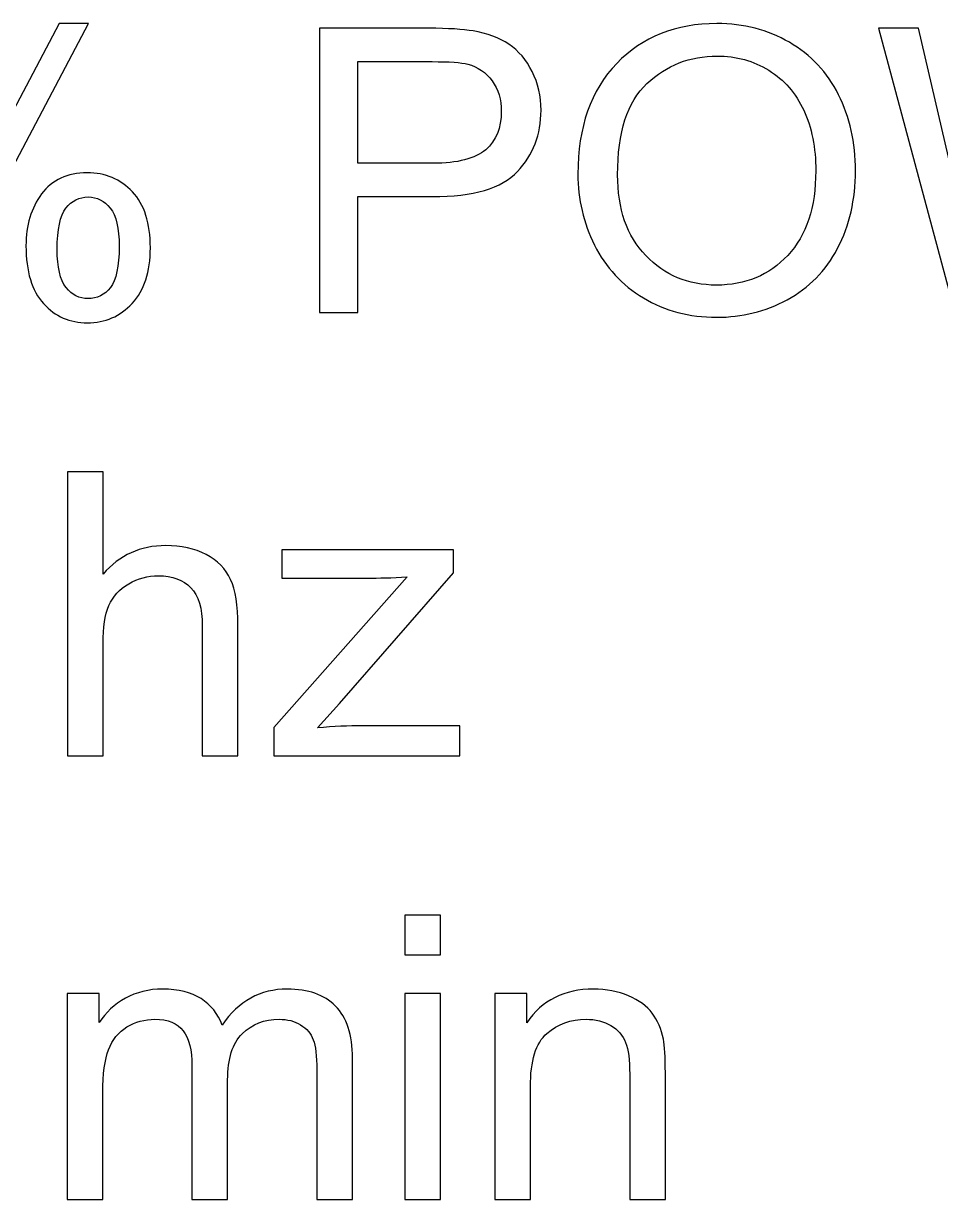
# Model space of a CAD drawing. Header units: millimetres. Extents: x -719 to 505, y -1021 to 376.
# Drawn here: x -588.4 to -529.7, y 244.3 to 319.6 of the extents above; entities that cross this region are included whole.
import ezdxf

# ---------------------------------------------------------------- set-up
doc = ezdxf.new("R2010")
doc.units = ezdxf.units.MM
doc.header["$MEASUREMENT"] = 0
doc.layers.add('OUTLINE', color=7, linetype='Continuous')

msp = doc.modelspace()

# ---------------------------------------------------------------- linework, layer by layer
at = {"layer": 'OUTLINE', "color": 250}
for points, knots in [([(-596.2426, 300.3995), (-596.2426, 300.3995), (-586.1189, 319.5511), (-586.1189, 319.5511), (-586.1189, 319.5511), (-586.1189, 319.5511), (-584.261, 319.5511), (-584.261, 319.5511), (-584.261, 319.5511), (-584.261, 319.5511), (-594.3588, 300.3995), (-594.3588, 300.3995), (-594.3588, 300.3995), (-594.3588, 300.3995), (-596.2426, 300.3995), (-596.2426, 300.3995)], [0, 0, 0, 0, 0.2, 0.2, 0.2, 0.2, 0.4, 0.4, 0.4, 0.4, 0.6, 0.6, 0.6, 0.6, 1, 1, 1, 1]), ([(-569.4838, 301.0599), (-569.4838, 301.0599), (-569.4838, 319.2463), (-569.4838, 319.2463), (-569.4838, 319.2463), (-569.4838, 319.2463), (-562.4754, 319.2463), (-562.4754, 319.2463), (-562.4754, 319.2463), (-561.244, 319.2463), (-560.3021, 319.187), (-559.6496, 319.0727), (-559.6496, 319.0727), (-558.7379, 318.9246), (-557.9731, 318.6409), (-557.3552, 318.2261), (-557.3552, 318.2261), (-556.7374, 317.807), (-556.2405, 317.2228), (-555.8645, 316.4735), (-555.8645, 316.4735), (-555.4886, 315.7242), (-555.3029, 314.8987), (-555.3029, 313.997), (-555.3029, 313.997), (-555.3029, 312.456), (-555.8041, 311.1479), (-556.8108, 310.0811), (-556.8108, 310.0811), (-557.8133, 309.0101), (-559.6323, 308.4767), (-562.2594, 308.4767), (-562.2594, 308.4767), (-562.2594, 308.4767), (-567.0209, 308.4767), (-567.0209, 308.4767), (-567.0209, 308.4767), (-567.0209, 308.4767), (-567.0209, 301.0599), (-567.0209, 301.0599), (-567.0209, 301.0599), (-567.0209, 301.0599), (-569.4838, 301.0599), (-569.4838, 301.0599)], [0, 0, 0, 0, 0.0833333, 0.0833333, 0.0833333, 0.0833333, 0.1666667, 0.1666667, 0.1666667, 0.1666667, 0.25, 0.25, 0.25, 0.25, 0.3333333, 0.3333333, 0.3333333, 0.3333333, 0.4166667, 0.4166667, 0.4166667, 0.4166667, 0.5, 0.5, 0.5, 0.5, 0.5833333, 0.5833333, 0.5833333, 0.5833333, 0.6666667, 0.6666667, 0.6666667, 0.6666667, 0.75, 0.75, 0.75, 0.75, 0.8333333, 0.8333333, 0.8333333, 0.8333333, 1, 1, 1, 1]), ([(-552.9437, 309.9118), (-552.9437, 312.9259), (-552.1141, 315.2881), (-550.4592, 316.9942), (-550.4592, 316.9942), (-548.8044, 318.7002), (-546.6699, 319.5511), (-544.0515, 319.5511), (-544.0515, 319.5511), (-542.3361, 319.5511), (-540.7936, 319.1489), (-539.4152, 318.3488), (-539.4152, 318.3488), (-538.0412, 317.5487), (-536.9912, 316.4311), (-536.2697, 314.996), (-536.2697, 314.996), (-535.5481, 313.5652), (-535.1852, 311.9396), (-535.1852, 310.1235), (-535.1852, 310.1235), (-535.1852, 308.282), (-535.5653, 306.631), (-536.3258, 305.1789), (-536.3258, 305.1789), (-537.0863, 303.7227), (-538.1622, 302.622), (-539.5535, 301.8769), (-539.5535, 301.8769), (-540.9492, 301.1276), (-542.4528, 300.7551), (-544.0644, 300.7551), (-544.0644, 300.7551), (-545.8144, 300.7551), (-547.3742, 301.17), (-548.7526, 301.9955), (-548.7526, 301.9955), (-550.1266, 302.821), (-551.1722, 303.947), (-551.8808, 305.3779), (-551.8808, 305.3779), (-552.5894, 306.8045), (-552.9437, 308.3158), (-552.9437, 309.9118)], [0, 0, 0, 0, 0.0833333, 0.0833333, 0.0833333, 0.0833333, 0.1666667, 0.1666667, 0.1666667, 0.1666667, 0.25, 0.25, 0.25, 0.25, 0.3333333, 0.3333333, 0.3333333, 0.3333333, 0.4166667, 0.4166667, 0.4166667, 0.4166667, 0.5, 0.5, 0.5, 0.5, 0.5833333, 0.5833333, 0.5833333, 0.5833333, 0.6666667, 0.6666667, 0.6666667, 0.6666667, 0.75, 0.75, 0.75, 0.75, 0.8333333, 0.8333333, 0.8333333, 0.8333333, 1, 1, 1, 1]), ([(-528.8249, 301.0599), (-528.8249, 301.0599), (-533.7117, 319.2463), (-533.7117, 319.2463), (-533.7117, 319.2463), (-533.7117, 319.2463), (-531.1624, 319.2463), (-531.1624, 319.2463), (-531.1624, 319.2463), (-531.1624, 319.2463), (-528.3799, 307.321), (-528.3799, 307.321), (-528.3799, 307.321), (-528.0773, 306.0722), (-527.8095, 304.8318), (-527.5805, 303.6041), (-527.5805, 303.6041), (-527.0922, 305.543), (-526.807, 306.6606), (-526.725, 306.9569), (-526.725, 306.9569), (-526.725, 306.9569), (-523.2164, 319.2463), (-523.2164, 319.2463), (-523.2164, 319.2463), (-523.2164, 319.2463), (-520.2567, 319.2463), (-520.2567, 319.2463), (-520.2567, 319.2463), (-520.2567, 319.2463), (-517.5951, 310.0388), (-517.5951, 310.0388), (-517.5951, 310.0388), (-516.9426, 307.7528), (-516.4587, 305.6065), (-516.1476, 303.6041), (-516.1476, 303.6041), (-515.9013, 304.7514), (-515.5859, 306.0679), (-515.2013, 307.5538), (-515.2013, 307.5538), (-515.2013, 307.5538), (-512.302, 319.2463), (-512.302, 319.2463), (-512.302, 319.2463), (-512.302, 319.2463), (-509.8349, 319.2463), (-509.8349, 319.2463), (-509.8349, 319.2463), (-509.8349, 319.2463), (-514.9162, 301.0599), (-514.9162, 301.0599), (-514.9162, 301.0599), (-514.9162, 301.0599), (-517.3055, 301.0599), (-517.3055, 301.0599), (-517.3055, 301.0599), (-517.3055, 301.0599), (-521.1987, 314.9156), (-521.1987, 314.9156), (-521.1987, 314.9156), (-521.527, 316.0755), (-521.7257, 316.7867), (-521.7992, 317.0492), (-521.7992, 317.0492), (-522.0109, 316.2195), (-522.2011, 315.5083), (-522.3653, 314.9198), (-522.3653, 314.9198), (-522.3653, 314.9198), (-526.2583, 301.0599), (-526.2583, 301.0599), (-526.2583, 301.0599), (-526.2583, 301.0599), (-528.8249, 301.0599), (-528.8249, 301.0599)], [0, 0, 0, 0, 0.05, 0.05, 0.05, 0.05, 0.1, 0.1, 0.1, 0.1, 0.15, 0.15, 0.15, 0.15, 0.2, 0.2, 0.2, 0.2, 0.25, 0.25, 0.25, 0.25, 0.3, 0.3, 0.3, 0.3, 0.35, 0.35, 0.35, 0.35, 0.4, 0.4, 0.4, 0.4, 0.45, 0.45, 0.45, 0.45, 0.5, 0.5, 0.5, 0.5, 0.55, 0.55, 0.55, 0.55, 0.6, 0.6, 0.6, 0.6, 0.65, 0.65, 0.65, 0.65, 0.7, 0.7, 0.7, 0.7, 0.75, 0.75, 0.75, 0.75, 0.8, 0.8, 0.8, 0.8, 0.85, 0.85, 0.85, 0.85, 0.9, 0.9, 0.9, 0.9, 1, 1, 1, 1]), ([(-567.0209, 310.6103), (-567.0209, 310.6103), (-562.2248, 310.6103), (-562.2248, 310.6103), (-562.2248, 310.6103), (-560.6347, 310.6103), (-559.5114, 310.8982), (-558.8416, 311.4781), (-558.8416, 311.4781), (-558.1762, 312.0581), (-557.8435, 312.8709), (-557.8435, 313.925), (-557.8435, 313.925), (-557.8435, 314.6828), (-558.0379, 315.3347), (-558.4311, 315.8766), (-558.4311, 315.8766), (-558.8244, 316.4184), (-559.3429, 316.7783), (-559.9823, 316.9518), (-559.9823, 316.9518), (-560.3971, 317.0577), (-561.1619, 317.1127), (-562.2724, 317.1127), (-562.2724, 317.1127), (-562.2724, 317.1127), (-567.0209, 317.1127), (-567.0209, 317.1127), (-567.0209, 317.1127), (-567.0209, 317.1127), (-567.0209, 310.6103), (-567.0209, 310.6103)], [0, 0, 0, 0, 0.1111111, 0.1111111, 0.1111111, 0.1111111, 0.2222222, 0.2222222, 0.2222222, 0.2222222, 0.3333333, 0.3333333, 0.3333333, 0.3333333, 0.4444444, 0.4444444, 0.4444444, 0.4444444, 0.5555556, 0.5555556, 0.5555556, 0.5555556, 0.6666667, 0.6666667, 0.6666667, 0.6666667, 0.7777778, 0.7777778, 0.7777778, 0.7777778, 1, 1, 1, 1]), ([(-550.4031, 309.8695), (-550.4031, 307.6808), (-549.8025, 305.9579), (-548.6013, 304.7006), (-548.6013, 304.7006), (-547.4001, 303.4433), (-545.8921, 302.8125), (-544.0774, 302.8125), (-544.0774, 302.8125), (-542.2281, 302.8125), (-540.7114, 303.4475), (-539.5146, 304.7175), (-539.5146, 304.7175), (-538.3221, 305.9875), (-537.7258, 307.7909), (-537.7258, 310.1277), (-537.7258, 310.1277), (-537.7258, 311.6051), (-537.9808, 312.8963), (-538.4906, 313.997), (-538.4906, 313.997), (-539.0004, 315.0976), (-539.7479, 315.9528), (-540.7288, 316.5581), (-540.7288, 316.5581), (-541.7139, 317.1635), (-542.8158, 317.4683), (-544.0385, 317.4683), (-544.0385, 317.4683), (-545.7755, 317.4683), (-547.2705, 316.8841), (-548.5235, 315.7157), (-548.5235, 315.7157), (-549.7766, 314.5473), (-550.4031, 312.6), (-550.4031, 309.8695)], [0, 0, 0, 0, 0.1, 0.1, 0.1, 0.1, 0.2, 0.2, 0.2, 0.2, 0.3, 0.3, 0.3, 0.3, 0.4, 0.4, 0.4, 0.4, 0.5, 0.5, 0.5, 0.5, 0.6, 0.6, 0.6, 0.6, 0.7, 0.7, 0.7, 0.7, 0.8, 0.8, 0.8, 0.8, 1, 1, 1, 1]), ([(-588.2535, 305.3313), (-588.2535, 306.6352), (-587.9207, 307.7401), (-587.2511, 308.646), (-587.2511, 308.646), (-586.5856, 309.5477), (-585.6134, 310.0007), (-584.3388, 310.0007), (-584.3388, 310.0007), (-583.1722, 310.0007), (-582.2043, 309.5943), (-581.4395, 308.7815), (-581.4395, 308.7815), (-580.6747, 307.9687), (-580.2945, 306.7707), (-580.2945, 305.1959), (-580.2945, 305.1959), (-580.2945, 303.6592), (-580.6791, 302.4738), (-581.4525, 301.6441), (-581.4525, 301.6441), (-582.2259, 300.8144), (-583.1851, 300.3995), (-584.3258, 300.3995), (-584.3258, 300.3995), (-585.4493, 300.3995), (-586.3826, 300.8101), (-587.13, 301.6314), (-587.13, 301.6314), (-587.8775, 302.4527), (-588.2535, 303.6888), (-588.2535, 305.3313)], [0, 0, 0, 0, 0.1111111, 0.1111111, 0.1111111, 0.1111111, 0.2222222, 0.2222222, 0.2222222, 0.2222222, 0.3333333, 0.3333333, 0.3333333, 0.3333333, 0.4444444, 0.4444444, 0.4444444, 0.4444444, 0.5555556, 0.5555556, 0.5555556, 0.5555556, 0.6666667, 0.6666667, 0.6666667, 0.6666667, 0.7777778, 0.7777778, 0.7777778, 0.7777778, 1, 1, 1, 1]), ([(-584.274, 308.4513), (-584.8486, 308.4513), (-585.3197, 308.2142), (-585.6956, 307.7359), (-585.6956, 307.7359), (-586.0715, 307.2575), (-586.2572, 306.3812), (-586.2572, 305.107), (-586.2572, 305.107), (-586.2572, 303.9555), (-586.0671, 303.1427), (-585.6869, 302.6643), (-585.6869, 302.6643), (-585.311, 302.186), (-584.8443, 301.9489), (-584.2869, 301.9489), (-584.2869, 301.9489), (-583.7036, 301.9489), (-583.2283, 302.186), (-582.8524, 302.6643), (-582.8524, 302.6643), (-582.4765, 303.1427), (-582.2907, 304.0148), (-582.2907, 305.2805), (-582.2907, 305.2805), (-582.2907, 306.4489), (-582.4809, 307.2702), (-582.8611, 307.7401), (-582.8611, 307.7401), (-583.237, 308.2142), (-583.7079, 308.4513), (-584.274, 308.4513)], [0, 0, 0, 0, 0.1111111, 0.1111111, 0.1111111, 0.1111111, 0.2222222, 0.2222222, 0.2222222, 0.2222222, 0.3333333, 0.3333333, 0.3333333, 0.3333333, 0.4444444, 0.4444444, 0.4444444, 0.4444444, 0.5555556, 0.5555556, 0.5555556, 0.5555556, 0.6666667, 0.6666667, 0.6666667, 0.6666667, 0.7777778, 0.7777778, 0.7777778, 0.7777778, 1, 1, 1, 1]), ([(-585.6048, 272.6838), (-585.6048, 272.6838), (-585.6048, 290.8702), (-585.6048, 290.8702), (-585.6048, 290.8702), (-585.6048, 290.8702), (-583.3234, 290.8702), (-583.3234, 290.8702), (-583.3234, 290.8702), (-583.3234, 290.8702), (-583.3234, 284.3255), (-583.3234, 284.3255), (-583.3234, 284.3255), (-582.2647, 285.5404), (-580.9296, 286.1458), (-579.3137, 286.1458), (-579.3137, 286.1458), (-578.3242, 286.1458), (-577.4643, 285.9553), (-576.7298, 285.5701), (-576.7298, 285.5701), (-575.9996, 285.1848), (-575.4768, 284.6557), (-575.1613, 283.9783), (-575.1613, 283.9783), (-574.8459, 283.301), (-574.6904, 282.3146), (-574.6904, 281.0277), (-574.6904, 281.0277), (-574.6904, 281.0277), (-574.6904, 272.6838), (-574.6904, 272.6838), (-574.6904, 272.6838), (-574.6904, 272.6838), (-576.9718, 272.6838), (-576.9718, 272.6838), (-576.9718, 272.6838), (-576.9718, 272.6838), (-576.9718, 281.0192), (-576.9718, 281.0192), (-576.9718, 281.0192), (-576.9718, 282.1326), (-577.2181, 282.9454), (-577.7063, 283.4534), (-577.7063, 283.4534), (-578.1989, 283.9614), (-578.8902, 284.2154), (-579.7889, 284.2154), (-579.7889, 284.2154), (-580.4587, 284.2154), (-581.0896, 284.0461), (-581.6814, 283.7032), (-581.6814, 283.7032), (-582.2734, 283.3603), (-582.6925, 282.8946), (-582.9475, 282.3062), (-582.9475, 282.3062), (-583.198, 281.722), (-583.3234, 280.9134), (-583.3234, 279.8805), (-583.3234, 279.8805), (-583.3234, 279.8805), (-583.3234, 272.6838), (-583.3234, 272.6838), (-583.3234, 272.6838), (-583.3234, 272.6838), (-585.6048, 272.6838), (-585.6048, 272.6838)], [0, 0, 0, 0, 0.0555556, 0.0555556, 0.0555556, 0.0555556, 0.1111111, 0.1111111, 0.1111111, 0.1111111, 0.1666667, 0.1666667, 0.1666667, 0.1666667, 0.2222222, 0.2222222, 0.2222222, 0.2222222, 0.2777778, 0.2777778, 0.2777778, 0.2777778, 0.3333333, 0.3333333, 0.3333333, 0.3333333, 0.3888889, 0.3888889, 0.3888889, 0.3888889, 0.4444444, 0.4444444, 0.4444444, 0.4444444, 0.5, 0.5, 0.5, 0.5, 0.5555556, 0.5555556, 0.5555556, 0.5555556, 0.6111111, 0.6111111, 0.6111111, 0.6111111, 0.6666667, 0.6666667, 0.6666667, 0.6666667, 0.7222222, 0.7222222, 0.7222222, 0.7222222, 0.7777778, 0.7777778, 0.7777778, 0.7777778, 0.8333333, 0.8333333, 0.8333333, 0.8333333, 0.8888889, 0.8888889, 0.8888889, 0.8888889, 1, 1, 1, 1]), ([(-572.3918, 272.6838), (-572.3918, 272.6838), (-572.3918, 274.5041), (-572.3918, 274.5041), (-572.3918, 274.5041), (-572.3918, 274.5041), (-563.8712, 284.1392), (-563.8712, 284.1392), (-563.8712, 284.1392), (-564.839, 284.0884), (-565.6902, 284.063), (-566.4248, 284.063), (-566.4248, 284.063), (-566.4248, 284.063), (-571.8733, 284.063), (-571.8733, 284.063), (-571.8733, 284.063), (-571.8733, 284.063), (-571.8733, 285.8664), (-571.8733, 285.8664), (-571.8733, 285.8664), (-571.8733, 285.8664), (-560.907, 285.8664), (-560.907, 285.8664), (-560.907, 285.8664), (-560.907, 285.8664), (-560.907, 284.3974), (-560.907, 284.3974), (-560.907, 284.3974), (-560.907, 284.3974), (-568.2006, 276.0408), (-568.2006, 276.0408), (-568.2006, 276.0408), (-568.2006, 276.0408), (-569.5962, 274.4872), (-569.5962, 274.4872), (-569.5962, 274.4872), (-568.5721, 274.5719), (-567.6129, 274.6142), (-566.7185, 274.6142), (-566.7185, 274.6142), (-566.7185, 274.6142), (-560.4922, 274.6142), (-560.4922, 274.6142), (-560.4922, 274.6142), (-560.4922, 274.6142), (-560.4922, 272.6838), (-560.4922, 272.6838), (-560.4922, 272.6838), (-560.4922, 272.6838), (-572.3918, 272.6838), (-572.3918, 272.6838)], [0, 0, 0, 0, 0.0714286, 0.0714286, 0.0714286, 0.0714286, 0.1428571, 0.1428571, 0.1428571, 0.1428571, 0.2142857, 0.2142857, 0.2142857, 0.2142857, 0.2857143, 0.2857143, 0.2857143, 0.2857143, 0.3571429, 0.3571429, 0.3571429, 0.3571429, 0.4285714, 0.4285714, 0.4285714, 0.4285714, 0.5, 0.5, 0.5, 0.5, 0.5714286, 0.5714286, 0.5714286, 0.5714286, 0.6428571, 0.6428571, 0.6428571, 0.6428571, 0.7142857, 0.7142857, 0.7142857, 0.7142857, 0.7857143, 0.7857143, 0.7857143, 0.7857143, 0.8571429, 0.8571429, 0.8571429, 0.8571429, 1, 1, 1, 1]), ([(-564.0222, 259.9541), (-564.0222, 259.9541), (-564.0222, 262.4941), (-564.0222, 262.4941), (-564.0222, 262.4941), (-564.0222, 262.4941), (-561.7408, 262.4941), (-561.7408, 262.4941), (-561.7408, 262.4941), (-561.7408, 262.4941), (-561.7408, 259.9541), (-561.7408, 259.9541), (-561.7408, 259.9541), (-561.7408, 259.9541), (-564.0222, 259.9541), (-564.0222, 259.9541)], [0, 0, 0, 0, 0.2, 0.2, 0.2, 0.2, 0.4, 0.4, 0.4, 0.4, 0.6, 0.6, 0.6, 0.6, 1, 1, 1, 1]), ([(-585.6177, 244.3077), (-585.6177, 244.3077), (-585.6177, 257.4903), (-585.6177, 257.4903), (-585.6177, 257.4903), (-585.6177, 257.4903), (-583.5696, 257.4903), (-583.5696, 257.4903), (-583.5696, 257.4903), (-583.5696, 257.4903), (-583.5696, 255.6276), (-583.5696, 255.6276), (-583.5696, 255.6276), (-583.1505, 256.2711), (-582.5887, 256.7918), (-581.8888, 257.1813), (-581.8888, 257.1813), (-581.1888, 257.575), (-580.3938, 257.7697), (-579.4994, 257.7697), (-579.4994, 257.7697), (-578.5056, 257.7697), (-577.6889, 257.5665), (-577.0538, 257.1643), (-577.0538, 257.1643), (-576.4186, 256.7579), (-575.9693, 256.1949), (-575.7101, 255.4668), (-575.7101, 255.4668), (-574.6385, 257.0035), (-573.2515, 257.7697), (-571.5404, 257.7697), (-571.5404, 257.7697), (-570.201, 257.7697), (-569.1683, 257.4099), (-568.4511, 256.686), (-568.4511, 256.686), (-567.7295, 255.9621), (-567.3665, 254.8487), (-567.3665, 253.3459), (-567.3665, 253.3459), (-567.3665, 253.3459), (-567.3665, 244.3077), (-567.3665, 244.3077), (-567.3665, 244.3077), (-567.3665, 244.3077), (-569.6479, 244.3077), (-569.6479, 244.3077), (-569.6479, 244.3077), (-569.6479, 244.3077), (-569.6479, 252.605), (-569.6479, 252.605), (-569.6479, 252.605), (-569.6479, 253.494), (-569.7257, 254.1375), (-569.8726, 254.5312), (-569.8726, 254.5312), (-570.0195, 254.9249), (-570.2874, 255.2382), (-570.6806, 255.4795), (-570.6806, 255.4795), (-571.0695, 255.7208), (-571.5275, 255.8393), (-572.0503, 255.8393), (-572.0503, 255.8393), (-573.0009, 255.8393), (-573.7872, 255.5303), (-574.4138, 254.9164), (-574.4138, 254.9164), (-575.0403, 254.2984), (-575.3514, 253.312), (-575.3514, 251.9573), (-575.3514, 251.9573), (-575.3514, 251.9573), (-575.3514, 244.3077), (-575.3514, 244.3077), (-575.3514, 244.3077), (-575.3514, 244.3077), (-577.6328, 244.3077), (-577.6328, 244.3077), (-577.6328, 244.3077), (-577.6328, 244.3077), (-577.6328, 252.8633), (-577.6328, 252.8633), (-577.6328, 252.8633), (-577.6328, 253.8539), (-577.8186, 254.5989), (-578.1902, 255.0942), (-578.1902, 255.0942), (-578.5618, 255.5895), (-579.171, 255.8393), (-580.0136, 255.8393), (-580.0136, 255.8393), (-580.6531, 255.8393), (-581.245, 255.6742), (-581.7895, 255.344), (-581.7895, 255.344), (-582.3339, 255.0138), (-582.727, 254.5312), (-582.9733, 253.892), (-582.9733, 253.892), (-583.2153, 253.257), (-583.3363, 252.3383), (-583.3363, 251.1403), (-583.3363, 251.1403), (-583.3363, 251.1403), (-583.3363, 244.3077), (-583.3363, 244.3077), (-583.3363, 244.3077), (-583.3363, 244.3077), (-585.6177, 244.3077), (-585.6177, 244.3077)], [0, 0, 0, 0, 0.0344828, 0.0344828, 0.0344828, 0.0344828, 0.0689655, 0.0689655, 0.0689655, 0.0689655, 0.1034483, 0.1034483, 0.1034483, 0.1034483, 0.137931, 0.137931, 0.137931, 0.137931, 0.1724138, 0.1724138, 0.1724138, 0.1724138, 0.2068966, 0.2068966, 0.2068966, 0.2068966, 0.2413793, 0.2413793, 0.2413793, 0.2413793, 0.2758621, 0.2758621, 0.2758621, 0.2758621, 0.3103448, 0.3103448, 0.3103448, 0.3103448, 0.3448276, 0.3448276, 0.3448276, 0.3448276, 0.3793103, 0.3793103, 0.3793103, 0.3793103, 0.4137931, 0.4137931, 0.4137931, 0.4137931, 0.4482759, 0.4482759, 0.4482759, 0.4482759, 0.4827586, 0.4827586, 0.4827586, 0.4827586, 0.5172414, 0.5172414, 0.5172414, 0.5172414, 0.5517241, 0.5517241, 0.5517241, 0.5517241, 0.5862069, 0.5862069, 0.5862069, 0.5862069, 0.6206897, 0.6206897, 0.6206897, 0.6206897, 0.6551724, 0.6551724, 0.6551724, 0.6551724, 0.6896552, 0.6896552, 0.6896552, 0.6896552, 0.7241379, 0.7241379, 0.7241379, 0.7241379, 0.7586207, 0.7586207, 0.7586207, 0.7586207, 0.7931034, 0.7931034, 0.7931034, 0.7931034, 0.8275862, 0.8275862, 0.8275862, 0.8275862, 0.862069, 0.862069, 0.862069, 0.862069, 0.8965517, 0.8965517, 0.8965517, 0.8965517, 0.9310345, 0.9310345, 0.9310345, 0.9310345, 1, 1, 1, 1]), ([(-564.0222, 244.3077), (-564.0222, 244.3077), (-564.0222, 257.4903), (-564.0222, 257.4903), (-564.0222, 257.4903), (-564.0222, 257.4903), (-561.7408, 257.4903), (-561.7408, 257.4903), (-561.7408, 257.4903), (-561.7408, 257.4903), (-561.7408, 244.3077), (-561.7408, 244.3077), (-561.7408, 244.3077), (-561.7408, 244.3077), (-564.0222, 244.3077), (-564.0222, 244.3077)], [0, 0, 0, 0, 0.2, 0.2, 0.2, 0.2, 0.4, 0.4, 0.4, 0.4, 0.6, 0.6, 0.6, 0.6, 1, 1, 1, 1]), ([(-558.2626, 244.3077), (-558.2626, 244.3077), (-558.2626, 257.4903), (-558.2626, 257.4903), (-558.2626, 257.4903), (-558.2626, 257.4903), (-556.2145, 257.4903), (-556.2145, 257.4903), (-556.2145, 257.4903), (-556.2145, 257.4903), (-556.2145, 255.6192), (-556.2145, 255.6192), (-556.2145, 255.6192), (-555.2294, 257.0543), (-553.8035, 257.7697), (-551.9412, 257.7697), (-551.9412, 257.7697), (-551.1289, 257.7697), (-550.3857, 257.6258), (-549.7074, 257.3421), (-549.7074, 257.3421), (-549.029, 257.0585), (-548.5191, 256.6817), (-548.1821, 256.2203), (-548.1821, 256.2203), (-547.845, 255.7589), (-547.6074, 255.2085), (-547.4735, 254.5735), (-547.4735, 254.5735), (-547.3914, 254.1587), (-547.3482, 253.4348), (-547.3482, 252.4018), (-547.3482, 252.4018), (-547.3482, 252.4018), (-547.3482, 244.3077), (-547.3482, 244.3077), (-547.3482, 244.3077), (-547.3482, 244.3077), (-549.6296, 244.3077), (-549.6296, 244.3077), (-549.6296, 244.3077), (-549.6296, 244.3077), (-549.6296, 252.3172), (-549.6296, 252.3172), (-549.6296, 252.3172), (-549.6296, 253.2273), (-549.716, 253.9089), (-549.8931, 254.3576), (-549.8931, 254.3576), (-550.0703, 254.8064), (-550.3857, 255.1662), (-550.8351, 255.4371), (-550.8351, 255.4371), (-551.2845, 255.7038), (-551.8159, 255.8393), (-552.4208, 255.8393), (-552.4208, 255.8393), (-553.3887, 255.8393), (-554.2226, 255.5387), (-554.9269, 254.9334), (-554.9269, 254.9334), (-555.6312, 254.3322), (-555.9812, 253.185), (-555.9812, 251.5001), (-555.9812, 251.5001), (-555.9812, 251.5001), (-555.9812, 244.3077), (-555.9812, 244.3077), (-555.9812, 244.3077), (-555.9812, 244.3077), (-558.2626, 244.3077), (-558.2626, 244.3077)], [0, 0, 0, 0, 0.0526316, 0.0526316, 0.0526316, 0.0526316, 0.1052632, 0.1052632, 0.1052632, 0.1052632, 0.1578947, 0.1578947, 0.1578947, 0.1578947, 0.2105263, 0.2105263, 0.2105263, 0.2105263, 0.2631579, 0.2631579, 0.2631579, 0.2631579, 0.3157895, 0.3157895, 0.3157895, 0.3157895, 0.3684211, 0.3684211, 0.3684211, 0.3684211, 0.4210526, 0.4210526, 0.4210526, 0.4210526, 0.4736842, 0.4736842, 0.4736842, 0.4736842, 0.5263158, 0.5263158, 0.5263158, 0.5263158, 0.5789474, 0.5789474, 0.5789474, 0.5789474, 0.6315789, 0.6315789, 0.6315789, 0.6315789, 0.6842105, 0.6842105, 0.6842105, 0.6842105, 0.7368421, 0.7368421, 0.7368421, 0.7368421, 0.7894737, 0.7894737, 0.7894737, 0.7894737, 0.8421053, 0.8421053, 0.8421053, 0.8421053, 0.8947368, 0.8947368, 0.8947368, 0.8947368, 1, 1, 1, 1])]:
    msp.add_open_spline(points, degree=3, knots=knots, dxfattribs=at)

doc.saveas('drawing.dxf')
